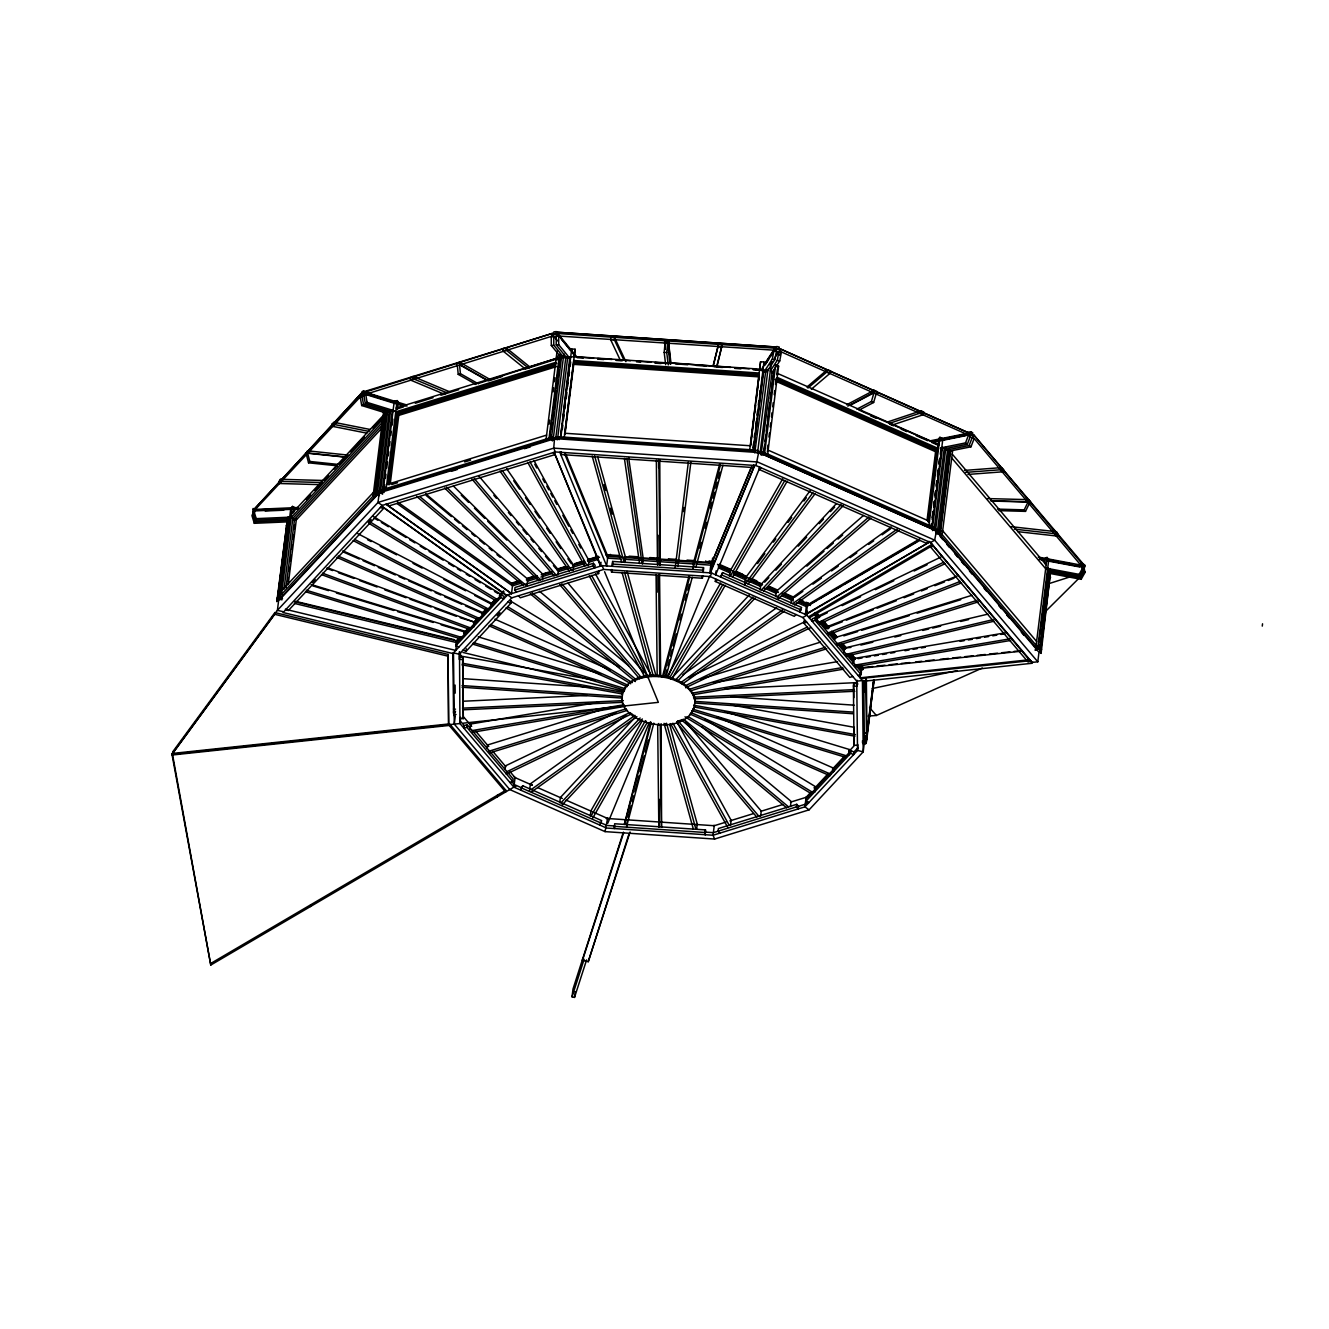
<?xml version="1.0" encoding="UTF-8"?>
<svg xmlns="http://www.w3.org/2000/svg" width="1329" height="1329" viewBox="0 0 1329 1329"><rect width="100%" height="100%" fill="white"/><g stroke="black" fill="none" stroke-linecap="round" stroke-linejoin="round"><path stroke-width="1.5" d="M620.377 360.392L610.675 339.759L610.792 337.35L614.447 337.284L625.893 361.654M624.032 360.325L614.33 339.692L614.447 337.284M665.181 349.361L664.666 340.839L668.371 341.088L671.029 363.481M665.679 364.761L664.184 352.401L665.015 343.281M668.238 364.943L666.743 352.567L667.573 343.463L670.032 363.847M670.564 363.864L668.371 341.088M568.962 357.119L573.115 356.77M763.444 370.608L753.277 369.18M172.587 753.443L172.803 751.716L274.904 612.569L448.072 654.4L448.604 723.973L172.587 753.443L277.412 610.327L378.017 502.445L553.728 448.139L757.48 461.96L934.669 540.155L1037.799 661.809L1032.135 662.407L930.516 542.564L756.002 465.532L555.289 451.943L382.204 505.435L283.11 612.536L452.857 653.536L507.595 594.844L511.781 597.834L603.648 569.443L710.184 576.57L802.816 617.536L856.74 681.162L857.521 750.453L804.909 806.853L713.042 835.243L606.522 828.033L513.874 787.133L459.95 723.524L459.502 651.642L459.236 659.334L462.642 659.566L463.306 718.657L459.9 718.424M516.35 785.688L210.779 965.053L172.321 753.294L172.105 755.022L449.202 725.435L449.418 723.707L505.834 790.257L505.618 791.984L448.621 724.737L448.072 654.4M210.779 965.053L171.973 754.274L274.688 614.314L274.904 612.569M281.997 599.844L277.96 598.864L279.472 596.555L289.39 516.948L291.35 517.43M281.598 596.904L279.871 596.14L290.818 508.243L292.496 506.432L294.224 507.196L293.526 512.828M292.496 506.432L281.549 594.329L283.276 595.093M284.007 589.179L292.812 518.46L382.935 421.758M285.984 587.916L294.54 519.224M287.778 581.537L288.277 577.517M289.041 571.47L289.539 567.45M290.287 561.403L291.051 555.356M291.799 549.326L292.297 545.305M293.044 539.258L293.559 535.238M294.307 529.191L294.805 525.171M288.227 584.544L296.517 518.094M310.438 906.544L310.654 904.816M383.5 412.322L373.067 496.116L374.795 496.88M279.871 596.14L374.745 494.322L385.177 410.511M377.586 493.807L376.572 494.903L375.127 493.873L385.045 414.266L386.058 413.169L387.503 414.199M387.653 410.711L377.436 492.826L379.23 491.78L389.297 410.86L390.693 410.03L380.725 490.102L379.33 490.916L382.702 493.308M762.663 455.05L758.975 452.591L554.924 438.62L379.197 492.926L378.017 502.445L382.204 505.435M384.712 484.454L383.948 490.567L382.503 489.537L392.42 409.93L390.643 410.478L393.866 410.96L392.42 409.93M384.762 486.68L384.28 490.584L383.267 489.388L394.215 401.491L397.155 400.594L398.168 401.773L397.221 409.282M385.46 478.324L385.975 474.237M386.739 468.124L387.503 461.994M388.267 455.864L388.766 451.794M389.53 445.664L390.045 441.577M390.809 435.463L391.324 431.377M392.072 425.247L392.836 419.133M397.155 400.594L386.207 488.474L387.221 489.67M387.952 483.756L396.756 413.037L556.668 363.565L555.672 362.368L395.76 411.84L398.766 415.412L556.718 366.538M388.965 484.935L397.77 414.216M390.228 483.989L399.016 413.518M458.87 647.007L455.913 645.695L456.246 643.103L504.04 591.903M453.92 707.659L454.003 715.6M461.18 656.144L594.678 680.182M464.884 634.797L465.316 631.341L311.119 584.511M863.75 680.348L864.382 742.296L863.202 751.832L809.095 809.843L714.603 839.048L605.044 831.622L509.755 789.559L454.285 724.122L455.232 716.514M462.642 659.566L462.974 656.958L459.568 656.725M463.057 650.08L466.014 651.393L466.329 648.801M460.698 717.461L459.95 723.524L171.973 754.274M473.606 627.255L474.237 622.055L327.333 567.732M463.306 718.657L462.974 656.958M464.236 725.601L463.921 728.209L466.861 727.295L467.177 724.704L464.236 725.601L460.266 720.933L460.233 717.527M482.942 614.513L483.158 612.785L342.849 550.837M469.818 729.322L470.483 724.072L598.548 702.293M491.664 605.16L491.88 603.432L357.318 533.394M500.385 595.807L500.601 594.08L373.299 516.449M500.767 597.585L501.099 594.993L504.056 596.306L503.741 598.897L500.767 597.585L455.913 645.695M487.112 748.46L487.544 744.988L603.466 709.154M386.108 504.239L511.499 593.648L512.728 584.096L397.437 501.88M466.014 651.393L510.868 603.283L511.2 600.691M516.449 592.103L514.722 590.076L515.037 587.484L593.398 563.263L595.126 565.29L594.794 567.898L593.083 565.855L593.398 563.263M497.112 796.985L497.328 795.24M527.115 584.328L527.763 579.128L425.645 493.79M505.037 769.441L505.469 765.869L615.776 712.826M557.067 351.122L546.119 439.002L547.133 440.198M549.126 424.167L549.625 420.13M553.146 391.839L553.661 387.802M554.409 381.739L554.907 377.702M557.133 359.81L557.615 356.056M382.171 491.115L550.073 439.284L549.06 438.105L559.492 354.295M552.083 438.603L550.322 439.151L549.774 437.856L559.692 358.232L561.469 357.684M550.073 439.284L550.555 435.397M551.302 429.333L552.067 423.27M552.565 419.216L553.313 413.169M553.828 409.116L556.087 390.942M556.585 386.889L557.349 380.842M557.848 376.788L558.612 370.725M559.11 366.688L560.539 355.142M550.322 439.151L550.821 435.081M551.585 428.951L552.1 424.865M552.864 418.751L553.628 412.621M554.127 408.535L554.891 402.405M555.406 398.335L556.17 392.205M556.668 388.118L557.432 382.004M558.197 375.874L558.961 369.744M559.476 365.674L560.223 359.544M552.831 437.706L552.432 440.879L551.435 439.7L558.944 438.935M563.845 353.78L553.362 437.955L555.821 437.706L565.905 356.77M509.904 782.465L512.844 781.552L513.177 778.96L467.177 724.704M513.808 776.551L515.586 777.83M513.874 787.133L515.071 777.615L509.804 771.401M562.217 423.785L560.439 438.072L569.825 357.152L567.765 357.019L568.297 358.332M542.481 579.743L543.129 574.543L453.405 486.032M562.732 419.698L563.496 413.585M563.994 409.498L568.829 370.708M569.344 366.621L570.108 360.508M574.41 356.155L575.092 349.228L571.686 348.995L560.755 438.188L560.738 436.892L753.011 449.883L753.028 451.179L558.379 437.939M562.317 429.333L562.832 425.247M563.596 419.133L564.094 415.047M564.858 408.917L565.373 404.83M566.137 398.717L566.902 392.587M567.666 386.457L568.164 382.37M568.928 376.257L569.443 372.17M570.207 366.04L570.706 361.953M753.792 464.984L753.46 467.575L560.971 454.535L561.287 451.943M575.092 349.228L564.16 438.42M522.696 785.738L520.686 790.14L522.696 785.738L601.705 820.624L599.695 825.027M565.19 432.955L573.962 362.485M529.54 790.755L530.404 783.828L625.76 715.633M557.831 575.158L558.479 569.958L479.005 476.214M573.065 570.457L573.696 565.257L506.598 468.605M588.282 565.739L588.93 560.539L533.926 460.498M559.725 802.699L560.373 797.516L635.345 717.112M518.543 595.741L520.27 597.784L598.615 573.563L598.947 570.955M601.007 562.233L600.509 566.121L554.127 452.292L600.791 565.556L711.663 572.965L710.184 576.653M606.605 565.955L607.851 556.436L565.755 454.119M612.652 561.436L612.353 566.254L612.652 561.436L703.506 567.599L703.207 572.417L703.506 567.599M702.709 575.656L702.376 578.248L611.523 572.101L611.838 569.493M590.275 816.089L590.923 810.84L642.189 720.899M624.879 562.549L625.527 557.349L597.701 456.927M586.604 959.87L574.51 997.414L572.035 996.816L573.015 988.975L623.334 832.203M574.51 997.414L575.241 991.534M630.079 831.971L588.249 961.714L582.484 960.319L582.766 958.026M588.249 961.714L629.099 833.599M607.619 818.215L605.044 831.622M622.105 702.277C619.364 664.616 685.149 669.118 694.851 697.791C697.575 735.452 631.807 730.95 622.105 702.277L621.623 696.994M622.005 693.937L623.766 688.937M608.832 818.498L606.273 818.598M623.816 706.43L622.238 701.197M623.633 690.017L626.441 685.315M642.572 563.878L643.219 558.678L628.634 457.591M626.308 686.412L630.096 682.142M600.027 822.435L606.838 825.442L614.679 825.973L614.347 828.565L614.646 823.747L705.5 829.911L705.201 834.712L705.5 829.911M630.295 714.088L630.444 713.008L635.013 716.281M629.963 683.222L634.614 679.484M634.481 680.581L639.714 678.538L639.847 677.441M624.281 824.429L650.612 721.713M657.739 565.058L658.121 535.271M627.238 821.372L626.59 826.572L653.835 723.126M639.714 678.538L645.529 677.159L645.661 676.079M660.247 565.224L659.782 459.651M646.027 722.278L646.16 721.198M645.529 677.159L651.742 676.494L651.874 675.414M651.742 676.494L658.137 676.561L658.27 675.481M675.198 567.832L688.372 462.01M683.471 511.615L683.97 507.495M677.906 566.42L690.864 462.326M658.669 724.587L658.802 723.491M695.316 703.074C694.02 687.907 677.873 679.9 664.55 677.358L664.683 676.278M665.081 724.654L665.214 723.574M670.78 678.87L670.912 677.79M676.627 681.029L676.76 679.95M659.051 827.136L659.45 799.393M719.753 463.788L693.755 561.968L692.891 568.895L720.484 464.718M661.609 827.302L661.161 723.724M696.213 562.416L695.997 564.144L710.799 565.157L751.682 467.077M677.092 722.611L677.225 721.531L682.475 719.487L682.342 720.567M681.927 683.787L682.059 682.707M686.512 687.06L686.644 685.98M686.844 717.926L686.993 716.813M690.233 690.731L690.366 689.651M690.499 714.736L694.934 706.114M692.99 694.718L693.14 693.622M710.799 565.157L709.836 572.949L754.639 465.449L710.533 572.566L806.952 615.128L807.417 611.307M711.214 561.486L710.816 564.659L710.799 563.363M693.173 711.131L693.323 710.051M694.702 698.871L694.851 697.791M710.533 572.566L711.713 563.031M712.111 562.101L712.626 557.981M693.904 709.37L694.037 708.291M716.082 570.905L715.65 574.826L759.939 467.276M796.005 614.53L794.327 616.34L715.318 581.454L715.633 578.863M722.594 572.6L720.584 577.002L722.594 572.6L801.603 607.469L799.593 611.872L799.925 609.28M696.612 829.263L697.26 824.063L669.617 724.288M729.422 576.337L730.07 571.138L782.681 478.839M763.976 363.282L763.959 361.986L760.553 361.754L749.606 450.946M750.37 446.311L759.158 374.313L573.696 361.787L564.642 434.517L564.626 433.237L750.088 445.747M750.652 445.481L754.158 417.289M754.656 413.253L755.669 405.212M756.168 401.175L756.915 395.145M757.414 391.108L758.161 385.078M758.676 381.041L759.175 377.021M752.978 447.79L753.493 443.703M754.257 437.573L754.772 433.487M755.786 425.33L756.284 421.243M757.048 415.113L757.563 411.043M758.327 404.913L758.842 400.826M759.59 394.696L760.105 390.626M753.028 451.179L763.959 361.986M755.42 451.279L753.36 451.129L757.43 418.469M757.945 414.399L758.709 408.269M759.208 404.182L763.278 371.522L763.793 370.293L765.853 370.426M753.36 451.129L763.793 370.293M767.979 369.246L757.746 451.378L760.221 451.96L771.219 363.681M713.291 825.575L714.487 825.442M725.966 822.103L714.238 825.724L713.042 835.243L714.603 839.048M744.772 583.115L745.419 577.916L810.092 490.75M928.323 541.601L926.645 543.395L759.241 469.502L759.557 466.911M761.75 452.807L763.527 453.588L764.557 445.431M765.055 441.344L765.82 435.214M766.335 431.144L767.099 425.014M767.597 420.928L769.89 402.554M770.405 398.467L771.169 392.354M771.667 388.267L773.96 372.751L772.166 371.954L771.667 373.183M928.489 522.363L938.955 438.354L939.935 437.307L942.892 438.62L931.945 526.517L930.964 527.563L763.726 453.787L774.209 369.645M763.726 453.787L764.707 452.724L775.654 364.844L778.628 366.139L767.68 454.036L766.7 455.099M767.431 449.169L767.929 445.132M768.943 437.058L769.441 433.005M770.205 426.941L770.704 422.904M771.451 416.841L771.966 412.804M772.714 406.74L773.212 402.704M774.226 394.613L774.724 390.576M775.488 384.513L776.236 378.449L937.543 449.617M777.399 369.08L776.701 374.695L777.698 373.499L939.005 444.667L938.025 445.713M780.206 351.67L780.455 349.643L774.857 348.198L557.765 333.529L552.017 334.144M730.468 825.475L731.116 820.275L676.76 721.647M760.138 589.893L760.786 584.694L836.356 503.658M775.604 596.555L776.252 591.355L863.451 515.486M760.603 816.288L761.251 811.089L685.465 721.697M791.104 603.233L791.752 598.033L891.277 527.015M852.786 676.478L849.846 677.391L803.846 623.135L804.178 620.527M919.701 540.471L806.338 606.622L805.357 614.413L929.37 542.066M936.58 530.171L934.669 540.155L930.516 542.564L1032.151 663.271L863.069 681.328L806.288 614.347L807.484 604.828L919.901 538.843M799.759 600.658L809.112 604.778L799.859 599.877M790.439 806.57L791.087 801.37L701.961 726.88M815.076 620.344L815.408 617.752L812.468 618.649L812.135 621.258L815.076 620.344L861.076 674.6L858.135 675.514M816.704 621.673L817.352 616.473L940.982 557.017M796.752 804.311L798.48 806.338L798.164 808.946L796.436 806.902L796.752 804.311L718.408 828.532L718.075 831.123L719.803 833.167M957.196 576.005L826.289 627.022L826.073 628.75L820.973 622.72M805.773 797.483L807.434 797.134M810.258 792.865L806.105 797.334L804.909 806.853L809.095 809.843M808.78 802.699L805.823 801.387L806.138 798.795L851.009 750.686L853.966 751.998L857.836 747.845L857.803 744.456M814.959 791.934L815.607 786.751L705.051 719.421M843.716 653.253L844.364 648.054L988.012 614.098M833.532 771.784L833.964 768.328L716.763 716.613M852.853 663.752L853.5 658.569L1004.558 632.969M853.401 686.03L853.716 683.422L857.122 683.654L856.806 686.262L853.401 686.03L854.049 745.12L857.454 745.353M848.782 751.3L849.68 749.589L725.219 711.796M849.032 754.789L849.68 749.589M805.823 801.387L850.676 753.294L851.009 750.686M861.076 674.6L861.391 672.009L815.408 617.752M854.049 745.12L854.215 728.259M853.966 751.998L853.65 754.606L850.676 753.294M857.836 747.845L857.521 750.453L863.202 751.832L862.421 680.548L856.74 681.162M865.029 736.216L864.431 740.967L862.455 740.834M873.901 679.817L866.624 741.1L864.664 740.635L865.162 736.548M864.016 742.197L863.003 743.276L864.963 743.758L865.976 735.568M873.635 679.651L866.491 736.914L864.514 736.781M862.438 742.712L865.86 743.526L873.552 681.827M865.86 743.526L874.266 679.75M927.044 520.303L935.815 449.833M927.758 521.383L936.563 450.664M939.935 437.307L928.988 525.204L928.007 526.251M930.964 527.563L931.446 523.659M932.21 517.596L932.958 511.549M933.706 505.485L934.221 501.432M934.968 495.385L935.483 491.331M936.231 485.268L936.729 481.231M937.493 475.167L938.241 469.104M939.005 463.04L939.503 459.003M945.75 448.604L944.338 447.591L934.37 527.646L932.941 528.477L931.164 527.696L931.662 523.609M932.177 519.523L933.191 511.366M933.706 507.279L934.47 501.149M934.968 497.063L935.732 490.949M936.247 486.863L937.011 480.733M937.51 476.662L938.274 470.532M939.038 464.402L939.802 458.289M940.317 454.202L941.082 448.072L944.288 448.039L941.082 448.072M931.164 527.696L932.576 526.849L942.494 447.242M934.868 530.238L937.427 534.158M945.899 447.391L935.682 529.523L937.493 530.819L947.577 449.9L948.989 450.913M949.222 448.953L939.022 530.969L940.068 532.198L938.639 533.029M940.068 532.198L949.969 452.574L948.939 451.345M1036.122 647.904L1037.833 647.373L940.45 532.564L950.634 450.813M952.611 450.797L942.178 534.607L940.467 535.138M969.605 435.281L969.871 433.254L973.758 435.729M1044.644 563.596L1045.342 557.981L1047.069 557.449L1048.78 559.476L1037.833 647.373M1047.069 557.449L1036.122 645.346L1034.394 645.861M1037.284 646.608L1036.886 649.781L1035.175 650.313M1035.241 649.632L1039.361 649.183L1038.314 647.954L1048.232 568.347L1046.288 568.563L1049.279 569.576L1039.893 650.479M1037.799 661.809L1038.979 652.29L935.832 530.62L758.676 452.408L756.002 465.532M1050.093 568.546L1039.776 651.343L1040.457 652.988L1050.774 570.207M1262.268 626.109L1262.55 623.799M713.158 366.621L718.557 344.194L722.212 344.743L716.813 367.186M764.408 371.256L772.332 359.112L774.026 350.175L776.501 350.773L774.807 359.71L766.883 371.854M774.259 350.823L774.707 348.464L780.472 349.859L780.04 352.218L774.259 350.823L770.886 356.006M776.352 348.862L776.8 346.487L779.276 347.085L778.827 349.461M770.488 370.708L777.282 360.309L778.96 351.371L781.435 351.969L970.519 435.929L967.346 444.202L944.952 448.72M771.833 373.05L779.741 360.907L781.435 351.969L779.193 355.408M807.932 388.068L826.688 372.103L827.253 369.761L830.675 370.907L830.11 373.25L811.354 389.214M712.975 366.239L718.557 344.194M717.145 364.794L722.212 344.743M460.798 657.539L461.213 655.945M662.274 677.341L689.003 575.889M624.597 824.13L651.31 722.677M663.52 676.311L689.718 576.852M627.969 817.651L631.109 805.723M632.172 801.736L633.734 795.772M634.78 791.802L638.983 775.887M640.03 771.9L644.216 755.985M645.263 752.015L648.402 740.07M665.331 675.813L666.892 669.849M667.939 665.862L669.517 659.898M670.564 655.911L672.142 649.947M673.188 645.977L676.328 634.033M679.999 620.111L681.578 614.148M685.232 600.226L686.811 594.246M687.857 590.275L689.435 584.311M666.028 676.777L692.243 577.301M699.918 548.395L701.513 542.382M705.234 528.361L706.829 522.347M710.533 508.326L712.128 502.312M713.191 498.309L714.786 492.295M715.849 488.291L717.444 482.277M718.491 478.274L720.085 472.26M695.881 567.333L722.943 465.167M876.675 394.015L877.356 391.706L874.133 390.294L873.469 392.587L847.802 406.126M856.823 409.166L871.409 401.508L873.967 392.819L876.176 393.799L873.635 402.488L859.032 410.146M582.484 960.319L623.683 832.535M572.035 996.816L584.129 959.272M889.184 423.436L920.482 412.987L921.246 410.744L924.187 412.389L923.422 414.648L892.141 425.081M968.11 435.214L968.957 433.021L973.193 436.045L972.363 438.238L969.522 436.228M941.098 447.84L965.519 442.906L968.708 434.633L942.577 439.899M970.17 433.885L971.017 431.692L972.828 432.988L971.981 435.181M946.78 450.016L969.157 445.497L972.346 437.224L974.157 438.52L1083.849 568.762L1079.812 576.022L1047.418 569.942M948.59 451.312L970.984 446.81L974.157 438.52M254.238 509.439L252.726 513.077L253.357 515.104L254.852 511.466L254.238 509.439L297.63 507.528M254.304 523.31L254.952 521.765L252.61 514.074L251.962 515.635L254.304 523.31L287.845 521.848M288.493 518.759L255.583 520.204L256.231 518.642L253.889 510.951L360.209 396.956L362.003 395.892L363.498 404.498L389.081 412.372M287.297 520.32L276.814 601.638L277.312 600.426M288.16 519.855L287.413 522.928L287.928 521.699M286.283 525.686L286.782 524.473M277.312 597.751L277.811 596.522M278.442 594.977L278.957 593.747M709.653 562.333L710.151 561.104M754.739 452.923L765.903 369.977L767.83 370.442M711.713 562.466L712.211 561.237M710.915 564.991L751.167 467.393M607.735 823.282L649.266 722.544M668.072 676.943L709.62 576.205M761.068 454.452L772.232 371.505L770.305 371.04M763.527 453.588L764.042 452.358L760.338 451.096M965.618 472.393L1000.471 469.752L1001.401 467.625L1003.677 469.669L1002.747 471.812L967.894 474.453M1076.174 564.858L1084.68 565.689L973.492 434.616L1054.861 531.633M1029.61 503.924L1030.606 501.864L1028.746 499.654L1027.732 501.714L990.504 500.751M997.498 509.107L1024.21 509.854L1028.015 502.063L992.962 501.083M998.793 510.635L1025.506 511.383L1029.311 503.591M1056.455 531.733L1057.901 534.042L1056.837 536.036L1055.409 533.726L1056.455 531.733L1011.286 526.683M1082.936 565.456L1081.872 567.383L1083.451 571.221L1084.514 569.31L1082.936 565.456L1038.248 557.067M1083.384 566.553L1084.464 564.642L1080.394 563.878M1079.812 576.022L1079.131 574.377L1083.168 567.118L1048.581 560.622M1084.065 568.214L1085.145 566.287L1084.464 564.642M1081.175 579.328L1080.494 577.666L1084.53 570.423L1085.212 572.068L1081.175 579.328L1050.674 573.596M464.486 632.803L465.316 631.341M667.291 676.544L720.617 583.016M669.5 678.072L722.826 584.544M591.089 815.973L645.429 720.634M671.909 678.803L725.235 585.275M730.219 576.288L784.858 480.433M592.468 818.498L646.824 723.159M732.578 577.002L787.217 481.148M764.856 364.993L772.581 352.966M764.574 364.013L774.707 348.464M761.683 369.097L774.026 350.175L556.22 335.872L556.236 344.925L566.702 357.75M765.255 364.644L768.627 359.461M769.989 365.126L772.232 361.687M774.475 358.249L778.96 351.371M323.778 480.483L280.402 479.304L279.007 481.414L279.605 483.523L318.86 484.603M279.605 483.523L281 481.397L280.402 479.304M474.237 622.055L460.199 617.752M757.547 563.529L764.856 553.661M773.395 542.149L775.837 538.86M788.047 522.413L791.702 517.479M803.895 501.033L806.338 497.744M744.556 584.843L812.883 492.743M748.061 584.046L815.159 493.591M306.434 499.621L310.587 495.052M314.724 490.484L321.635 482.859M324.409 479.819L328.545 475.25M334.077 469.17L336.852 466.114M306.418 454.618L308.544 462.824L309.807 461.462L338.629 464.469M291.583 513.808L383.101 415.595M289.39 516.948L288.376 518.044L278.459 597.651L282.496 598.631M382.602 419.482L291.084 517.695L296.267 519.988L382.171 427.822M293.593 520.237L381.838 425.546M282.03 590.441L373.549 492.228M375.127 493.873L377.536 491.963M280.419 598.133L376.472 495.086L374.745 494.322M379.197 492.926L278.592 600.791L277.412 610.327L283.094 611.689M312.415 582.501L315.206 579.51M368.332 522.546L371.123 519.556M456.611 640.512L458.289 638.717M463.838 632.77L468.124 628.351M473.523 622.371L477.842 617.935M481.829 613.45L486.165 609.014M491.713 603.067L494.488 600.093M456.063 641.841L461.097 636.574M463.871 633.601L469.419 627.653M473.589 623.185L478.257 618.051M481.912 614.264L486.58 609.114M490.75 604.662L495.783 599.379M499.339 595.425L503.558 590.89M511.781 597.834L459.186 654.233L453.488 652.855L454.285 724.122M497.179 615.726L499.986 612.719M777.648 367.203L778.628 366.139M761.152 455.05L762.132 454.003L932.343 529.075M767.182 451.195L768.162 450.149L929.469 521.3M759.241 469.502L760.919 467.692M720.119 564.343L719.139 565.39L730.452 570.39M715.318 581.454L716.995 579.66M671.693 678.139L749.49 594.711M764.673 582.168L768.86 577.666M775.87 570.174L781.469 564.16M798.264 546.153L806.653 537.149M819.245 523.643L823.448 519.141M830.442 511.632L834.645 507.13M560.921 802.915L640.129 717.976M675.066 680.514L752.878 597.086M761.318 590.126L841.091 504.588M561.718 805.424L642.356 718.956M677.292 681.495L755.088 598.067M763.494 591.073L843.267 505.535M941.912 439.666L942.892 438.62M941.497 448.737L942.477 447.69M803.081 600.957L802.101 602.004L805.075 603.316L806.055 602.253M815.79 786.934L828.249 773.578M832.403 769.126L844.862 755.769M849.015 751.317L854.547 745.37M807.816 801.487L805.241 804.261L798.48 806.338M864.963 743.758L865.976 742.662L862.405 741.815M346.138 456.345L339.294 464.386M350.324 451.877L364.296 436.942M372.685 427.971L383.865 416.027M343.497 459.917L346.288 456.927M356.072 446.478L358.863 443.487M378.416 422.589L384.015 416.608M1045.857 611.124L1077.753 579.461M1082.105 575.141L1085.212 572.068M491.88 603.432L491.165 604.047L474.802 595.525M806.869 566.154L823.997 551.253M827.12 548.545L833.349 543.112M838.018 539.059L842.686 534.989M776.95 596.937L868.817 516.998M777.448 599.362L870.877 518.061M806.936 387.055L827.253 369.761M370.509 429.549L333.961 422.306L331.735 424.067L332.233 426.293L366.738 433.138M332.233 426.293L334.459 424.532L368.964 431.377M682.973 674.733L776.668 607.735M794.393 597.419L802.832 591.405M812.949 584.179L821.388 578.165M831.505 570.938L838.25 566.121M850.062 557.698L856.806 552.881M868.618 544.458L873.685 540.853M882.107 534.823L890.546 528.809M531.218 789.559L634.946 715.384M680.431 682.857L782.499 609.878M792.566 603.765L897.158 529.125M531.517 791.951L636.907 716.597M682.408 684.053L784.459 611.091M794.493 604.944L899.085 530.304M813.979 787.914L815.607 786.751M360.608 394.497L364.777 392.038M406.624 404.93L365.375 392.221L361.206 394.68L361.588 396.939L365.774 394.497L403.086 405.993M557.665 340.922L553.761 336.137L551.286 336.403L363.797 394.846L365.292 403.435L390.876 411.325M360.209 396.956L361.704 405.544L363.498 404.498M365.292 403.435L367.086 402.388L394.63 410.877M387.503 411.907L386.108 412.721L376.14 492.777L379.513 495.185M378.2 493.375L379.994 492.328M932.46 530.603L935.782 528.66L932.576 526.849M809.112 604.778L816.189 600.625M819.727 598.548L832.12 591.272M835.659 589.196L840.958 586.072M844.496 583.996L856.889 576.736M860.428 574.66L872.821 567.383M876.359 565.307L917.076 541.401M935.699 532.912L939.022 530.969L937.609 529.955M210.995 963.309L505.834 790.257M806.288 614.347L929.42 542.082M802.816 617.536L806.952 615.128M808.431 616.872L932.028 544.325M809.261 617.852L932.858 545.322M382.702 491.896L377.203 495.036L378.931 495.8M846.639 404.78L874.133 390.294M850.327 405.212L873.967 392.819M526.816 579.577L527.763 579.128M688.555 677.674L804.46 621.922M827.386 612.719L818.166 617.154L817.352 616.473M842.154 605.609L860.594 596.738M875.362 589.644L893.819 580.756M914.103 571.005L927.027 564.792M506.482 771.9L629.863 712.56M685.83 685.498L807.334 627.055M818.332 622.52L943.806 562.167M506.266 774.192L631.524 713.939M685.614 687.774L810.873 627.537M819.96 623.866L945.417 563.513M868.202 716.049L876.359 715.484L982.297 668.038M449.202 391.606L413.086 376.472L410.163 377.735L410.495 380.061L444.717 394.397M410.495 380.061L413.402 378.798L445.73 392.337M543.129 574.543L542.099 574.942L552.083 571.935M842.42 621.739L827.02 627.737L826.289 627.022M846.274 620.228L873.219 609.729M877.074 608.233L896.327 600.725M904.019 597.718L913.654 593.98M921.346 590.973L927.127 588.73M934.819 585.724L944.454 581.969M948.291 580.474L954.072 578.215M827.352 633.202L960.186 581.438M828.798 634.631L961.631 582.866M888.005 421.841L921.246 410.744M478.639 383.4L561.602 356.77M502.412 376.423L488.59 380.858L460.033 364.595L459.801 362.236L456.611 363.216L456.844 365.591M526.118 368.814L561.669 357.401M1048.315 583.83L1071.922 576.304M397.471 408.8L403.401 406.956M415.229 403.252L433.005 397.703M440.896 395.228L458.655 389.679M363.565 392.603L552.764 333.263L363.481 391.822L393.168 401.807M457.342 365.425L458.223 374.363L460.415 373.682L478.34 383.832M396.108 414.731L555.705 365.359M386.689 484.587L546.601 435.115M391.656 484.553L397.57 482.709M464.701 461.944L470.616 460.116M382.503 489.537L380.725 490.102L384.098 492.494M383.267 489.388L549.06 438.105M549.774 437.856L553.462 437.091M451.395 471.313L457.326 469.469M524.44 448.704L530.371 446.876M511.731 583.115L517.629 581.288M527.48 578.248L533.394 576.421M557.017 569.111L564.891 566.669M574.743 563.629L580.657 561.802M588.531 559.376L598.382 556.336M512.064 583.481L518.925 581.354M526.749 578.929L536.551 575.906M542.415 574.078L548.296 572.267M558.097 569.244L565.921 566.818M575.723 563.778L583.547 561.37M587.468 560.157L597.269 557.117L596.256 555.937M511.632 583.896L519.506 581.454M527.38 579.029L537.232 575.972M541.169 574.759L551.02 571.719M556.917 569.892L566.769 566.852M572.683 565.024L584.494 561.37M588.431 560.157L598.283 557.1M512.462 584.179L520.586 581.67M526.334 579.893L536.335 576.803M557.399 570.291L567.832 567.068M583.747 562.134L572.583 565.523M587.518 560.988L599.578 557.233M521.882 582.933L512.462 585.84L397.105 503.591M527.547 581.188L537.066 578.248M540.87 577.068L552.299 573.53M558.263 571.686L584.91 563.463M588.714 562.283L597.834 559.459M514.722 590.076L593.083 565.855M602.087 565.639L506.482 595.193L381.573 506.116L506.714 595.774M940.949 531.235L942.66 530.703L1036.603 641.442M936.048 533.477L937.759 532.946M938.739 533.095L940.45 532.564M933.523 546.119L930.599 547.033L1028.048 661.992L1030.988 661.078M803.846 623.135L806.786 622.221M1047.069 560.007L1048.78 559.476M700.582 679.185L820.442 642.14M971.997 595.292L835.227 637.571L835.011 639.299L829.911 633.268M843.799 635.86L857.67 631.574M861.624 630.345L909.202 615.643M917.126 613.201L960.734 599.711M488.64 751.3L626.175 708.789M689.901 689.136L825.459 647.24M836.356 643.884L977.081 600.376M489.936 752.829L627.471 710.317M691.196 690.665L826.754 648.768M837.619 645.379L978.343 601.871M861.873 665.397L860.162 665.929L861.873 667.955L863.601 667.44M729.87 820.89L753.327 813.647M761.152 811.222L782.648 804.577M790.456 802.151L806.105 797.334M796.436 806.902L713.374 832.652L705.533 832.12M850.892 647.422L844.364 648.054M860.86 645.063L872.837 642.223M894.782 637.04L900.763 635.627M922.708 630.444L928.689 629.032M932.676 628.085L940.666 626.192M960.618 621.474L968.592 619.596M845.493 654.516L993.128 619.613M846.573 656.061L994.208 621.158M872.206 688.538L957.212 670.63M530.238 367.269L506.233 347.882L502.827 348.58L502.96 350.972L525.37 369.047M502.96 350.972L506.349 350.275L528.759 368.366M935.367 440.48L965.834 434.251M966.98 432.506L971.017 431.692M930.616 440.746L968.957 433.021M932.543 441.926L938.556 440.713M935.815 441.726L966.1 435.613M587.767 560.738L588.93 560.539M713.523 682.724L837.536 661.626M858.019 658.669L862.106 657.971M866.192 657.274L870.279 656.592M874.349 655.895L878.436 655.214M882.522 654.516L886.593 653.818M890.679 653.137L894.766 652.439M904.966 650.712L909.053 650.014M913.139 649.333L917.226 648.635M921.296 647.937L925.383 647.256M960.086 641.375L964.173 640.678M968.243 639.98L972.33 639.299M976.416 638.601L980.503 637.903M984.573 637.222L988.66 636.525M992.746 635.827L996.833 635.146M1000.903 634.448L1004.99 633.767M854.68 665.148L1009.824 638.85M471.645 730.651L624.115 704.719M692.343 693.107L842.769 667.507M855.56 666.726L1010.688 640.445M472.543 732.279L625.012 706.347M693.223 694.718L843.666 669.135M557.997 333.812L552.249 334.426L552.266 336.818L558.014 336.204L557.997 333.812L576.171 356.089M551.286 336.403L551.302 345.44L553.778 345.175L564.244 358.016M556.236 344.925L558.695 344.66L569.161 357.484M553.645 438.653L556.103 438.404M1036.371 648.17L1038.314 647.954M864.564 667.374L872.754 666.51M876.841 666.078L885.031 665.198M889.134 664.766L897.308 663.885M901.411 663.453L909.601 662.573M915.731 661.925L921.877 661.261M925.964 660.829L934.154 659.948M940.301 659.3L948.491 658.42M952.577 657.988L960.767 657.107M964.854 656.676L973.044 655.795M977.147 655.363L985.337 654.483M989.424 654.051L997.614 653.17M1001.701 652.738L1009.89 651.858M1013.994 651.426L1020.124 650.778M455.365 711.547L453.422 711.746L453.422 713.092L455.382 712.876M1020.788 651.26L861.275 668.288L860.096 677.823L1029.825 659.699M456.063 714.537L454.103 714.736L455.149 715.966M463.356 723.159L658.353 702.343L604.595 571.719M860.694 678.521L1030.656 660.679M964.505 470.416L1001.401 467.625M624.298 557.399L625.527 557.349M725.318 688.804L857.305 682.591L857.753 684.252M463.372 701.23L587.102 695.416M462.509 708.158L623.351 700.599M693.522 697.177L854.381 689.618M462.974 709.819L621.756 702.36M693.987 698.855L854.829 691.279M272.395 509.655L282.728 509.206M297.347 509.057L253.889 510.951L253.241 512.512L255.583 520.204M265.185 511.017L283.775 510.203M256.231 518.642L291.201 517.114M254.952 521.765L288.493 520.287M261.68 509.688L282.197 508.824M294.506 508.309L298.61 508.127M1032.068 662.34L1032.998 662.324M610.675 339.759L614.33 339.692M641.973 558.678L643.219 558.678M987.364 498.574L1028.746 499.654M281 481.397L322.316 482.527M664.45 343.247L668.138 343.497M664.184 352.401L666.743 352.567M574.178 356.587L759.623 369.113L759.64 370.409L760.553 361.754M761.351 370.525L764.756 370.758L764.773 372.054M573.713 363.083L759.175 375.592M559.908 436.776L555.937 436.842L557.183 439.882M753.875 449.9L757.862 450.498M606.356 554.642L618.766 555.489M629.099 556.187L637.372 556.735M649.781 557.582L658.054 558.147M668.387 558.844L676.66 559.409M687.01 560.107L695.283 560.672M707.676 561.502L713.889 561.918M606.257 555.422L620.726 556.402M624.613 556.668L713.789 562.699M607.253 556.369L712.859 563.446M659.649 559.941L660.895 560.024M620.942 559.06L607.586 558.163L564.692 453.937M624.813 559.326L640.512 560.389M642.472 560.522L658.171 561.586M660.679 561.752L694.037 564.011M612.337 564.044L703.191 570.191M462.907 678.654L590.342 687.276M730.767 696.811L854.098 705.167M462.043 685.581L622.354 696.446M694.967 701.38L853.235 712.095M462.06 687.243L622.371 698.107M694.984 703.041L853.251 713.756M864.996 732.894L866.973 733.027L866.358 679.235M453.505 709.038L455.482 709.171M455.515 711.38L453.521 711.248L452.857 653.187M864.531 739.007L866.525 739.14L865.827 679.003M714.238 825.724L607.702 818.514L566.104 800.141M614.33 826.356L705.184 832.502M577.201 357.052L593.581 358.199M597.685 358.481L612.021 359.478M616.108 359.76L630.444 360.757M636.591 361.189L650.911 362.186M655.014 362.468L665.248 363.182M577.151 357.7L583.298 358.116M597.618 359.129L603.765 359.544M616.041 360.408L622.188 360.84M636.525 361.837L640.611 362.119M654.948 363.116L661.094 363.548M667.341 362.551L730.767 367.435M734.871 367.751L749.191 368.864M667.274 363.199L671.361 363.515M675.464 363.83L687.741 364.777M695.914 365.409L706.148 366.189M714.337 366.821L722.527 367.452M734.804 368.399L740.934 368.864M753.227 369.811L757.314 370.127M346.57 457.309L307.68 453.272L309.807 461.462M308.544 462.824L337.367 465.814M348.547 455.149L307.398 450.797L307.963 452.973L347.052 457.11M1014.343 529.141L1055.409 533.726M1017.831 531.666L1056.837 536.036M676.062 560.904L677.308 561.071M658.137 676.561L664.55 677.358M718.225 346.587L721.88 347.135M693.755 561.968L694.984 562.2M730.884 704.902L854.231 727.312M462.376 663.237L622.122 692.243M693.622 705.217L855.394 734.605M461.944 664.849L621.706 693.854M695.217 707.194L854.979 736.216M1039.444 558.014L1043.531 558.778M1047.601 559.542L1057.818 561.436M1061.888 562.2L1072.088 564.094M1067.137 563.513L1071.207 564.26M1040.441 559.094L1044.511 559.858M1039.195 559.359L1043.265 560.124M1047.335 560.888L1079.829 567.001M1046.737 568.28L1079.131 574.377M1049.993 571.952L1080.494 577.666M772.332 359.112L774.807 359.71M777.282 360.309L779.741 360.907M757.48 452.026L759.955 452.624M279.472 596.555L281.432 597.037M295.52 601.306L453.986 639.598M294.556 601.672L456.943 640.894L455.764 650.413L285.37 609.263L288.327 610.576L383.383 508.658L380.41 507.362M866.608 739.771L864.647 739.289L864.664 740.635M294.357 603.399L456.727 642.621M863.069 741.15L866.508 741.981M462.924 652.456L624.364 691.462M274.688 614.314L447.856 656.144M754.623 452.159L762.132 454.003M312.68 585.84L328.496 590.641M336.403 593.05L393.733 610.46M397.687 611.656L433.271 622.47M441.178 624.863L464.901 632.072M478.207 636.84L600.675 674.019M306.318 590.242L462.475 637.671M305.471 591.704L459.668 638.535M473.39 642.555L625.494 688.754M692.758 709.138L846.839 755.919M472.543 644.067L624.63 690.249M691.894 710.633L845.975 757.43M366.156 393.517L375.974 396.557M383.815 398.966L393.633 402.006M365.591 393.799L405.063 405.96M361.704 405.544L387.287 413.435M397.122 403.019L406.99 406.093M826.688 372.103L830.11 373.25M745.419 577.916L746.566 578.331L733.392 572.6M326.801 568.43L332.599 570.573M338.397 572.716L353.863 578.431M359.661 580.574L377.071 587.019M384.795 589.877L406.059 597.734M409.93 599.163L431.194 607.021M435.065 608.449L456.329 616.324M322.598 573.214L471.446 628.268M321.552 574.626L470.416 629.664M859.398 410.279L937.46 444.235M870.645 415.861L876.359 418.353M889.682 424.15L893.503 425.795M901.112 429.117L906.827 431.593M916.346 435.729L927.758 440.713M931.579 442.358L937.277 444.85M871.409 401.508L873.635 402.488M777.216 377.403L938.523 448.571L935.583 451.727L776.169 381.39M775.256 379.513L938.241 451.411M764.707 452.724L931.945 526.517M737.08 571.835L742.745 574.327M734.223 572.051L745.536 577.052M749.307 578.713L762.497 584.527M768.162 587.036L777.598 591.189M783.246 593.681L792.682 597.851M718.324 565.955L729.571 570.922M735.203 573.397L746.449 578.364M761.451 584.976L750.204 580.009L761.866 585.175M798.945 601.522L806.437 604.828M862.671 743.393L864.398 744.14M290.818 508.243L292.546 509.007M494.953 619.181L610.26 670.065M691.329 712.693L831.223 774.425M490.318 624.431L628.301 685.332M690.067 714.055L829.961 775.771M489.055 625.793L627.055 686.678M719.487 564.393L730.701 569.344M736.316 571.819L745.652 575.955M751.267 578.431L756.865 580.906M769.956 586.67L777.432 589.976M784.907 593.282L792.383 596.571M717.527 564.36L762.381 584.162M767.996 586.637L777.332 590.757M782.947 593.232L792.283 597.352M718.457 566.004L729.654 570.955M798.795 601.472L808.132 605.592M718.457 567.848L729.854 572.865M733.259 574.377L760.57 586.421M764.441 588.132L776.385 593.415M781.502 595.674L793.446 600.941M797.134 602.569L806.338 606.622M722.262 575.191L801.271 610.077M507.911 601.987L510.868 603.283M344.128 552.349L359.295 559.044M363.083 560.705L374.462 565.739M378.25 567.417L395.328 574.942M399.115 576.62L404.797 579.128M408.601 580.806L431.344 590.84M435.131 592.518L440.829 595.027M444.617 596.704L461.678 604.23M465.482 605.908L482.543 613.45M338.197 556.103L480.4 618.865M336.951 557.416L479.171 620.194M515.071 777.615L532.082 785.123M537.747 787.632L562.333 798.48M521.018 787.549L514.207 784.542L511.549 781.419M522.38 788.346L601.389 823.216M776.252 591.355L777.282 591.903M367.518 539.69L371.156 541.584M380.244 546.302L396.607 554.824M412.987 563.346L422.074 568.081M443.886 579.444L465.715 590.79M354.644 539.375L489.205 609.413M353.215 540.604L487.776 610.642M920.482 412.987L923.422 414.648M486.414 379.978L459.535 364.744L460.415 373.682M458.223 374.363L476.147 384.513M459.801 362.236L490.235 379.579M510.353 600.891L619.164 667.141M507.728 606.738L632.338 682.608M688.389 716.73L812.999 792.599M506.116 607.901L630.71 683.77M685 716.829L811.371 793.762M530.404 783.828L532.381 785.024M791.752 598.033L792.715 598.631M374.28 518.094L377.818 520.254M381.34 522.413L388.417 526.733M391.955 528.876L406.093 537.514M409.631 539.657L414.93 542.896M420.246 546.136L425.546 549.375M429.084 551.518L443.221 560.157M448.537 563.38L453.837 566.619M457.375 568.779L460.914 570.938M466.213 574.161L469.752 576.321M475.051 579.56L480.35 582.783M485.65 586.023L490.966 589.262M494.504 591.422L498.026 593.581M368.897 521.217L497.96 599.927M369.08 523.443L496.381 601.073M965.519 442.906L967.346 444.202M969.157 445.497L970.984 446.81M934.918 529.972L936.746 531.268M808.547 604.197L810.374 605.492M385.045 414.266L386.49 415.296M379.23 491.78L382.602 494.189M386.158 504.223L511.549 593.631M426.26 495.551L451.395 516.566M454.535 519.19L459.253 523.128M462.392 525.752L467.11 529.69M471.828 533.627L474.968 536.251M479.686 540.189L484.387 544.142M489.105 548.08L492.245 550.704M496.963 554.642L500.103 557.266M539.474 591.255L628.617 665.763M420.064 496.764L526.899 586.056M683.588 719.172L788.645 806.969M416.592 496.381L523.427 585.657M532.248 592.867L635.711 679.335M530.304 593.797L635.362 681.594M681.644 720.102L786.702 807.899M1000.471 469.752L1002.747 471.812M461.213 495.136L468.556 502.379M474.436 508.193L484.736 518.343M487.677 521.25L506.798 540.106M446.66 487.145L540.787 580.025M444.617 487.942L538.76 580.806M929.087 541.335L930.981 543.428M869.565 707.643L876.359 715.484M1057.552 534.79L1084.331 566.37M1024.21 509.854L1025.506 511.383M952.212 454.069L1046.139 564.808M1048.232 568.347L1049.279 569.576M951.73 457.973L1045.657 568.696M937.593 531.799L1037.401 649.399M940.184 536.517L942.842 539.657M946.829 544.358L949.487 547.498M954.82 553.778L957.478 556.901M961.465 561.619L964.123 564.759M969.439 571.021L972.097 574.161M984.075 588.282L986.733 591.422M998.694 605.542L1001.352 608.682M1006.684 614.945L1009.342 618.085M1021.303 632.205L1023.961 635.345M817.136 613.35L819.777 616.473M823.731 621.141L829.014 627.371M832.984 632.056L836.938 636.724M843.55 644.515L846.191 647.638M851.474 653.868L855.444 658.553M860.727 664.782L863.368 667.889M815.707 612.569L819.677 617.254M823.631 621.922L828.914 628.152M831.572 631.275L836.855 637.505M842.137 643.734L846.091 648.419M851.374 654.649L855.344 659.317M860.627 665.563L863.269 668.67M862.255 668.088L863.302 669.318M815.873 613.716L818.548 616.872M822.585 621.623L827.95 627.952M831.971 632.704L835.991 637.455M841.373 643.784L845.394 648.519M850.759 654.848L853.451 658.021M814.494 613.084L818.697 618.051M821.339 621.175L827.934 628.966M831.871 633.584L835.891 638.319M841.141 644.548L845.244 649.349M849.065 653.885L854.348 660.131M858.318 664.799L862.637 669.849M814.561 615.161L817.136 618.201M838.832 643.801L843.948 649.831M847.769 654.35L854.165 661.875M856.657 664.832L861.657 670.73M557.167 359.661L556.153 358.481L396.241 407.953L397.255 409.133M553.08 452.608L554.808 454.651L388.799 505.967L387.071 503.924M596.887 571.52L598.615 573.563M493.823 495.302L496.465 498.425M508.392 512.479L511.034 515.602M516.333 521.865L518.991 524.988M522.962 529.673L526.932 534.358M530.902 539.042L533.56 542.166M538.86 548.412L541.501 551.552M545.471 556.236L549.442 560.921M553.429 565.606L556.07 568.729M568.081 583.198L643.867 672.607M474.171 478.457L556.286 575.324M561.901 583.863L641.674 677.956M677.956 720.783L759.058 816.455M472.011 479.121L554.127 575.989M559.692 584.544L639.465 678.637M677.076 723.026L756.849 817.136M394.215 401.491L395.228 402.687M392.836 410.495L393.849 411.691M463.771 717.095L471.662 726.415M475.599 731.066L488.756 746.582M492.71 751.234L505.851 766.75M466.861 727.295L512.844 781.552M575.607 356.355L558.678 335.606L558.695 344.66M551.302 345.44L561.768 358.282M561.486 339.31L570.423 350.374M572.982 353.531L575.54 356.704M513.725 480.749L519.606 489.222M525.487 497.694L530.205 504.472M534.906 511.266L539.607 518.044M546.684 528.211L550.206 533.311M556.103 541.783L560.805 548.561M567.865 558.745L571.404 563.828M502.212 470.449L571.669 570.49M499.953 470.981L569.41 571.021M672.923 723.192L729.272 825.409M670.53 723.607L727.86 827.602M470.483 724.072L471.38 725.7M595.442 573.846L650.662 674.285M534.756 464.319L536.75 467.958M542.747 478.889L544.757 482.527M546.751 486.165L548.761 489.803M550.754 493.441L552.764 497.079M554.758 500.717L556.751 504.356M562.765 515.27L568.762 526.184M570.756 529.822L572.766 533.461M578.763 544.375L580.756 548.013M530.055 461.96L587.069 565.656M591.621 575.391L647.821 677.624M527.713 462.359L584.727 566.054M589.212 575.789L644.449 676.228M1050.541 572.018L1041.089 653.403L1040.557 652.124M1049.578 572.683L1049.046 571.387L1049.345 574.51M1050.026 576.171L1050.558 577.451M1039.843 645.296L1040.374 646.575M1041.056 648.22L1041.571 649.516M569.825 357.152L570.357 358.465M559.11 439.683L557.848 436.626L567.815 356.571L561.519 357.252L551.552 437.307L552.814 440.364M554.592 437.839L553.728 448.139L555.289 451.926M559.825 452.259L606.672 565.955M602.103 565.556L603.648 569.443M253.806 510.469L253.191 508.442L253.158 512.03M604.114 484.553L605.758 490.451M610.659 508.176L612.304 514.09M627.089 571.387L655.828 675.149M594.661 455.98L624.115 562.3M624.564 572.334L653.32 676.096M666.543 723.225L695.848 828.997M592.202 456.096L621.656 562.416M622.055 572.45L650.795 676.212M664.035 723.358L693.339 829.113M305.587 452.757L306.135 454.933M333.961 422.306L334.459 424.532M365.375 392.221L367.086 402.388M364.179 392.919L363.797 390.643L362.003 391.69L362.385 393.965M626.889 458.455L642.073 563.596M624.414 458.422L639.581 563.562M413.086 376.472L413.402 378.798M664.666 340.839L665.164 344.909M506.233 347.882L506.349 350.275M864.398 681.179L864.514 691.761M857.089 680.265L857.122 683.654M853.716 683.422L853.882 697.692M753.443 465.366L753.46 467.575M709.188 561.087L709.204 562.383M705.782 560.855L705.799 562.15M702.36 576.038L702.376 578.248M658.852 460.432L659.998 564.908M658.536 459.568L658.619 467.758M659.549 573.895L660.679 676.395M658.619 574.676L659.732 675.132M660.231 724.488L661.377 826.987M656.343 460.249L657.506 564.742M657.008 575.773L657.191 592.186M656.061 574.51L657.174 674.949M657.672 724.322L658.819 826.821M611.506 569.875L611.523 572.101M610.376 554.409L610.393 555.705M571.686 348.995L571.703 350.291M560.938 452.325L560.971 454.535M460.465 652.855L460.498 656.941M455.099 685.066L455.182 693.157M556.353 333.978L556.353 331.585L553.894 331.851L553.894 334.243M553.761 336.137L553.778 345.175M556.436 332.184L775.953 347.002L556.436 332.184M287.529 518.509L277.213 601.289L288.16 516.948L287.529 518.509M779.193 348.431L969.904 433.42L779.193 348.431M361.604 393.068L253.474 510.037L361.604 393.068M806.869 602.535L805.457 603.366L808.663 603.333L806.869 602.535M759.141 373.017L573.679 360.491L573.729 364.362L759.191 376.888L759.141 373.017M778.329 592.418L767.066 587.468L778.229 592.402M793.313 599.047L782.067 594.08L793.18 598.997"/></g></svg>
